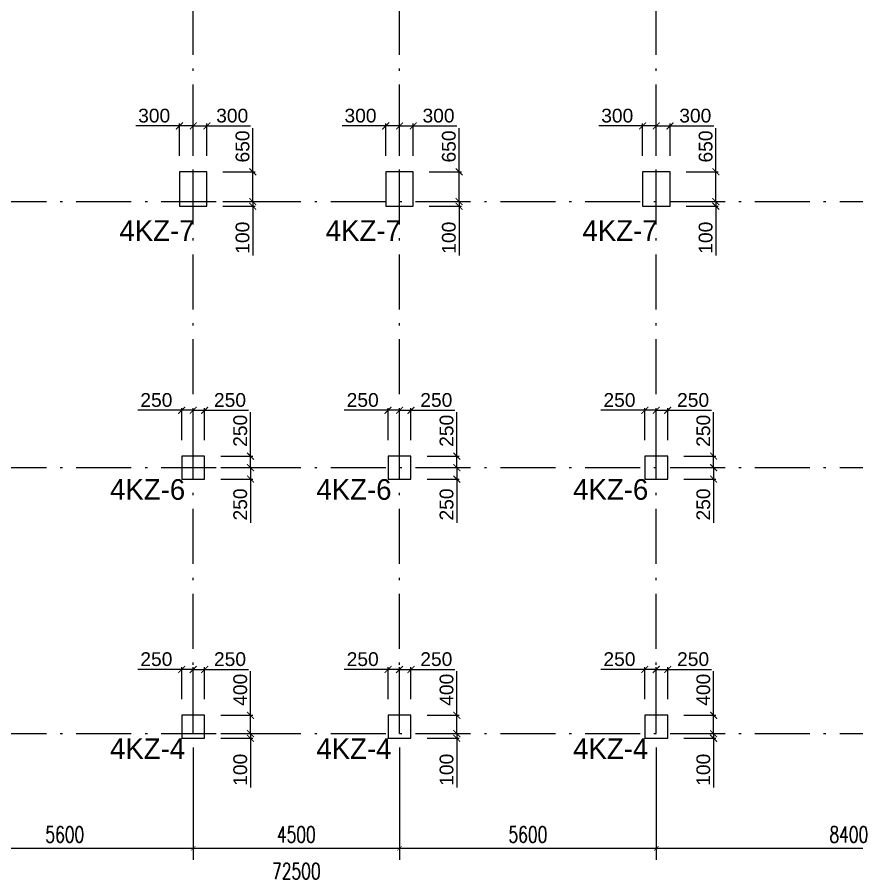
# Model space of a CAD drawing. Header units: millimetres. Extents: x -3831 to 465700, y 39900 to 106100.
# Drawn here: x 230160 to 248475, y 56964 to 75622 of the extents above; entities that cross this region are included whole.
import ezdxf

# ---------------------------------------------------------------- set-up
doc = ezdxf.new("R2010")
doc.units = ezdxf.units.MM
doc.linetypes.add('线型2', pattern=[1850, 1200, -300, 50, -300])
for name, color, linetype in [('AXIS', 3, 'Continuous'), ('column_dim', 90, 'Continuous'), ('DOTE', 10, '线型2')]:
    doc.layers.add(name, color=color, linetype=linetype)
doc.layers.add('S_Cl', color=2, linetype='Continuous', lineweight=25)
doc.layers.add('S_ColumFocus', color=2, linetype='Continuous', lineweight=9)
doc.styles.add('_TCH_DIM_T3', font='SIMPLEX', dxfattribs={"width": 0.705882, "bigfont": 'GBCBIG'})
doc.styles.get("Standard").update_dxf_attribs({"font": 'arial.ttf'})
doc.styles.add('xxxx', font='RIF.ttf')
doc.dimstyles.new('_TCH_ARCH&&100', dxfattribs={"dimtxt": 297.5, "dimasz": 100, "dimexe": 250, "dimexo": 300, "dimgap": 126.25, "dimtad": 1, "dimdec": 0, "dimzin": 0, "dimdsep": 46, "dimtxsty": '_TCH_DIM_T3', "dimblk": 'ARCHTICK', "dimcen": 0.09, "dimclrt": 7, "dimazin": 2, "dimtfac": 1, "dimtdec": 0, "dimtix": 1, "dimtmove": 2, "dimatfit": 3, "dimfxl": 100, "dimtolj": 1, "dimtzin": 0, "dimarcsym": 0})
doc.dimstyles.new('ISO-25', dxfattribs={"dimtxt": 2.5, "dimasz": 2.5, "dimexe": 1.25, "dimexo": 0.625, "dimtad": 1, "dimtxsty": 'Standard', "dimcen": 2.5, "dimadec": 0, "dimazin": 0, "dimtfac": 1, "dimtmove": 0, "dimatfit": 3, "dimfxl": 1, "dimarcsym": 0})

# ---------------------------------------------------------------- blocks, each defined once
blk = doc.blocks.new('_ArchTick')
at = {"color": 0, "linetype": 'ByBlock', "const_width": 0.15}
blk.add_lwpolyline([(-0.5, -0.5), (0.5, 0.5)], dxfattribs=at)
blk = doc.blocks.new('*D1110')
at = {"layer": 'column_dim', "color": 0, "lineweight": -2, "transparency": 16777216}
for p, q in [((245400, 71600), (245400, 71750)), ((244750, 71600), (245450, 71600)), ((244750, 71500), (245450, 71500)), ((245400, 71600), (245400, 71500)), ((245400, 71500), (245400, 70426))]:
    blk.add_line(p, q, dxfattribs=at)
at = {"layer": 'Defpoints', "color": 0, "transparency": 16777216}
for p in [(244400, 71600), (244400, 71500), (245400, 71600)]:
    blk.add_point(p, dxfattribs=at)
at = {"layer": 'column_dim', "color": 0, "lineweight": -2, "transparency": 16777216, "xscale": 150, "yscale": 150, "zscale": 150}
for p, rotation in [((245400, 71600), 270), ((245400, 71500), 90)]:
    blk.add_blockref('_ArchTick', p, dxfattribs=dict(at, rotation=rotation))
at = {"layer": 'column_dim', "color": 7, "transparency": 16777216, "insert": (245177, 70813), "char_height": 300, "attachment_point": 5, "rotation": 90}
blk.add_mtext('100', dxfattribs=at)
blk = doc.blocks.new('*D1111')
at = {"layer": 'column_dim', "color": 0, "lineweight": -2, "transparency": 16777216}
for p, q in [((245400, 72250), (245400, 73203)), ((244750, 72250), (245450, 72250)), ((245400, 71600), (245400, 72250)), ((244750, 71600), (245450, 71600))]:
    blk.add_line(p, q, dxfattribs=at)
at = {"layer": 'Defpoints', "color": 0, "transparency": 16777216}
for p in [(244400, 72250), (244400, 71600), (245400, 71600)]:
    blk.add_point(p, dxfattribs=at)
at = {"layer": 'column_dim', "color": 0, "lineweight": -2, "transparency": 16777216, "xscale": 150, "yscale": 150, "zscale": 150}
for p, rotation in [((245400, 72250), 90), ((245400, 71600), 270)]:
    blk.add_blockref('_ArchTick', p, dxfattribs=dict(at, rotation=rotation))
at = {"layer": 'column_dim', "color": 7, "transparency": 16777216, "insert": (245177, 72802), "char_height": 300, "attachment_point": 5, "rotation": 90}
blk.add_mtext('650', dxfattribs=at)
blk = doc.blocks.new('*D1112')
at = {"layer": 'column_dim', "color": 0, "lineweight": -2, "transparency": 16777216}
for p, q in [((244100, 72600), (244100, 73300)), ((244100, 73250), (244400, 73250)), ((244400, 72600), (244400, 73300)), ((244400, 73250), (245352, 73250))]:
    blk.add_line(p, q, dxfattribs=at)
at = {"layer": 'Defpoints', "color": 0, "transparency": 16777216}
for p in [(244100, 73250), (244100, 72250), (244400, 72250)]:
    blk.add_point(p, dxfattribs=at)
at = {"layer": 'column_dim', "color": 0, "lineweight": -2, "transparency": 16777216, "xscale": 150, "yscale": 150, "zscale": 150, "rotation": 180}
blk.add_blockref('_ArchTick', (244100, 73250), dxfattribs=at)
at = {"layer": 'column_dim', "color": 0, "lineweight": -2, "transparency": 16777216, "xscale": 150, "yscale": 150, "zscale": 150}
blk.add_blockref('_ArchTick', (244400, 73250), dxfattribs=at)
at = {"layer": 'column_dim', "color": 7, "transparency": 16777216, "insert": (244951, 73473), "char_height": 300, "attachment_point": 5}
blk.add_mtext('300', dxfattribs=at)
blk = doc.blocks.new('*D1113')
at = {"layer": 'column_dim', "color": 0, "lineweight": -2, "transparency": 16777216}
for p, q in [((243800, 73250), (242848, 73250)), ((243800, 72600), (243800, 73300)), ((244100, 73250), (243800, 73250)), ((244100, 72600), (244100, 73300))]:
    blk.add_line(p, q, dxfattribs=at)
at = {"layer": 'Defpoints', "color": 0, "transparency": 16777216}
for p in [(244100, 73250), (243800, 72250), (244100, 72250)]:
    blk.add_point(p, dxfattribs=at)
at = {"layer": 'column_dim', "color": 0, "lineweight": -2, "transparency": 16777216, "xscale": 150, "yscale": 150, "zscale": 150, "rotation": 180}
blk.add_blockref('_ArchTick', (243800, 73250), dxfattribs=at)
at = {"layer": 'column_dim', "color": 0, "lineweight": -2, "transparency": 16777216, "xscale": 150, "yscale": 150, "zscale": 150}
blk.add_blockref('_ArchTick', (244100, 73250), dxfattribs=at)
at = {"layer": 'column_dim', "color": 7, "transparency": 16777216, "insert": (243249, 73473), "char_height": 300, "attachment_point": 5}
blk.add_mtext('300', dxfattribs=at)
blk = doc.blocks.new('*D1114')
at = {"layer": 'column_dim', "color": 0, "lineweight": -2, "transparency": 16777216}
for p, q in [((244700, 65800), (245400, 65800)), ((245350, 65800), (245350, 65550)), ((244700, 65550), (245400, 65550)), ((245350, 65550), (245350, 64593))]:
    blk.add_line(p, q, dxfattribs=at)
at = {"layer": 'Defpoints', "color": 0, "transparency": 16777216}
for p in [(244350, 65800), (245350, 65800), (244350, 65550)]:
    blk.add_point(p, dxfattribs=at)
at = {"layer": 'column_dim', "color": 0, "lineweight": -2, "transparency": 16777216, "xscale": 150, "yscale": 150, "zscale": 150}
for p, rotation in [((245350, 65800), 90), ((245350, 65550), 270)]:
    blk.add_blockref('_ArchTick', p, dxfattribs=dict(at, rotation=rotation))
at = {"layer": 'column_dim', "color": 7, "transparency": 16777216, "insert": (245127, 64997), "char_height": 300, "attachment_point": 5, "rotation": 90}
blk.add_mtext('250', dxfattribs=at)
blk = doc.blocks.new('*D1115')
at = {"layer": 'column_dim', "color": 0, "lineweight": -2, "transparency": 16777216}
for p, q in [((245350, 66050), (245350, 67007)), ((244700, 66050), (245400, 66050)), ((245350, 65800), (245350, 66050)), ((244700, 65800), (245400, 65800))]:
    blk.add_line(p, q, dxfattribs=at)
at = {"layer": 'Defpoints', "color": 0, "transparency": 16777216}
for p in [(244350, 66050), (244350, 65800), (245350, 65800)]:
    blk.add_point(p, dxfattribs=at)
at = {"layer": 'column_dim', "color": 0, "lineweight": -2, "transparency": 16777216, "xscale": 150, "yscale": 150, "zscale": 150}
for p, rotation in [((245350, 66050), 90), ((245350, 65800), 270)]:
    blk.add_blockref('_ArchTick', p, dxfattribs=dict(at, rotation=rotation))
at = {"layer": 'column_dim', "color": 7, "transparency": 16777216, "insert": (245127, 66603), "char_height": 300, "attachment_point": 5, "rotation": 90}
blk.add_mtext('250', dxfattribs=at)
blk = doc.blocks.new('*D1116')
at = {"layer": 'column_dim', "color": 0, "lineweight": -2, "transparency": 16777216}
for p, q in [((244100, 66400), (244100, 67100)), ((244100, 67050), (244350, 67050)), ((244350, 66400), (244350, 67100)), ((244350, 67050), (245307, 67050))]:
    blk.add_line(p, q, dxfattribs=at)
at = {"layer": 'Defpoints', "color": 0, "transparency": 16777216}
for p in [(244100, 67050), (244100, 66050), (244350, 66050)]:
    blk.add_point(p, dxfattribs=at)
at = {"layer": 'column_dim', "color": 0, "lineweight": -2, "transparency": 16777216, "xscale": 150, "yscale": 150, "zscale": 150, "rotation": 180}
blk.add_blockref('_ArchTick', (244100, 67050), dxfattribs=at)
at = {"layer": 'column_dim', "color": 0, "lineweight": -2, "transparency": 16777216, "xscale": 150, "yscale": 150, "zscale": 150}
blk.add_blockref('_ArchTick', (244350, 67050), dxfattribs=at)
at = {"layer": 'column_dim', "color": 7, "transparency": 16777216, "insert": (244903, 67273), "char_height": 300, "attachment_point": 5}
blk.add_mtext('250', dxfattribs=at)
blk = doc.blocks.new('*D1117')
at = {"layer": 'column_dim', "color": 0, "lineweight": -2, "transparency": 16777216}
for p, q in [((243850, 67050), (242893, 67050)), ((243850, 66400), (243850, 67100)), ((244100, 67050), (243850, 67050)), ((244100, 66400), (244100, 67100))]:
    blk.add_line(p, q, dxfattribs=at)
at = {"layer": 'Defpoints', "color": 0, "transparency": 16777216}
for p in [(244100, 67050), (243850, 66050), (244100, 66050)]:
    blk.add_point(p, dxfattribs=at)
at = {"layer": 'column_dim', "color": 0, "lineweight": -2, "transparency": 16777216, "xscale": 150, "yscale": 150, "zscale": 150, "rotation": 180}
blk.add_blockref('_ArchTick', (243850, 67050), dxfattribs=at)
at = {"layer": 'column_dim', "color": 0, "lineweight": -2, "transparency": 16777216, "xscale": 150, "yscale": 150, "zscale": 150}
blk.add_blockref('_ArchTick', (244100, 67050), dxfattribs=at)
at = {"layer": 'column_dim', "color": 7, "transparency": 16777216, "insert": (243297, 67273), "char_height": 300, "attachment_point": 5}
blk.add_mtext('250', dxfattribs=at)
blk = doc.blocks.new('*D1118')
at = {"layer": 'column_dim', "color": 0, "lineweight": -2, "transparency": 16777216}
for p, q in [((245350, 60000), (245350, 60150)), ((244700, 60000), (245400, 60000)), ((244700, 59900), (245400, 59900)), ((245350, 60000), (245350, 59900)), ((245350, 59900), (245350, 58826))]:
    blk.add_line(p, q, dxfattribs=at)
at = {"layer": 'Defpoints', "color": 0, "transparency": 16777216}
for p in [(244350, 60000), (244350, 59900), (245350, 60000)]:
    blk.add_point(p, dxfattribs=at)
at = {"layer": 'column_dim', "color": 0, "lineweight": -2, "transparency": 16777216, "xscale": 150, "yscale": 150, "zscale": 150}
for p, rotation in [((245350, 60000), 270), ((245350, 59900), 90)]:
    blk.add_blockref('_ArchTick', p, dxfattribs=dict(at, rotation=rotation))
at = {"layer": 'column_dim', "color": 7, "transparency": 16777216, "insert": (245127, 59213), "char_height": 300, "attachment_point": 5, "rotation": 90}
blk.add_mtext('100', dxfattribs=at)
blk = doc.blocks.new('*D1119')
at = {"layer": 'column_dim', "color": 0, "lineweight": -2, "transparency": 16777216}
for p, q in [((245350, 60400), (245350, 61364)), ((244700, 60400), (245400, 60400)), ((245350, 60000), (245350, 60400)), ((244700, 60000), (245400, 60000))]:
    blk.add_line(p, q, dxfattribs=at)
at = {"layer": 'Defpoints', "color": 0, "transparency": 16777216}
for p in [(244350, 60400), (244350, 60000), (245350, 60000)]:
    blk.add_point(p, dxfattribs=at)
at = {"layer": 'column_dim', "color": 0, "lineweight": -2, "transparency": 16777216, "xscale": 150, "yscale": 150, "zscale": 150}
for p, rotation in [((245350, 60400), 90), ((245350, 60000), 270)]:
    blk.add_blockref('_ArchTick', p, dxfattribs=dict(at, rotation=rotation))
at = {"layer": 'column_dim', "color": 7, "transparency": 16777216, "insert": (245127, 60957), "char_height": 300, "attachment_point": 5, "rotation": 90}
blk.add_mtext('400', dxfattribs=at)
blk = doc.blocks.new('*D1120')
at = {"layer": 'column_dim', "color": 0, "lineweight": -2, "transparency": 16777216}
for p, q in [((244100, 60750), (244100, 61450)), ((244100, 61400), (244350, 61400)), ((244350, 60750), (244350, 61450)), ((244350, 61400), (245307, 61400))]:
    blk.add_line(p, q, dxfattribs=at)
at = {"layer": 'Defpoints', "color": 0, "transparency": 16777216}
for p in [(244100, 61400), (244100, 60400), (244350, 60400)]:
    blk.add_point(p, dxfattribs=at)
at = {"layer": 'column_dim', "color": 0, "lineweight": -2, "transparency": 16777216, "xscale": 150, "yscale": 150, "zscale": 150, "rotation": 180}
blk.add_blockref('_ArchTick', (244100, 61400), dxfattribs=at)
at = {"layer": 'column_dim', "color": 0, "lineweight": -2, "transparency": 16777216, "xscale": 150, "yscale": 150, "zscale": 150}
blk.add_blockref('_ArchTick', (244350, 61400), dxfattribs=at)
at = {"layer": 'column_dim', "color": 7, "transparency": 16777216, "insert": (244903, 61623), "char_height": 300, "attachment_point": 5}
blk.add_mtext('250', dxfattribs=at)
blk = doc.blocks.new('*D1121')
at = {"layer": 'column_dim', "color": 0, "lineweight": -2, "transparency": 16777216}
for p, q in [((243850, 61400), (242893, 61400)), ((243850, 60750), (243850, 61450)), ((244100, 61400), (243850, 61400)), ((244100, 60750), (244100, 61450))]:
    blk.add_line(p, q, dxfattribs=at)
at = {"layer": 'Defpoints', "color": 0, "transparency": 16777216}
for p in [(244100, 61400), (243850, 60400), (244100, 60400)]:
    blk.add_point(p, dxfattribs=at)
at = {"layer": 'column_dim', "color": 0, "lineweight": -2, "transparency": 16777216, "xscale": 150, "yscale": 150, "zscale": 150, "rotation": 180}
blk.add_blockref('_ArchTick', (243850, 61400), dxfattribs=at)
at = {"layer": 'column_dim', "color": 0, "lineweight": -2, "transparency": 16777216, "xscale": 150, "yscale": 150, "zscale": 150}
blk.add_blockref('_ArchTick', (244100, 61400), dxfattribs=at)
at = {"layer": 'column_dim', "color": 7, "transparency": 16777216, "insert": (243297, 61623), "char_height": 300, "attachment_point": 5}
blk.add_mtext('250', dxfattribs=at)
blk = doc.blocks.new('*D1134')
at = {"layer": 'column_dim', "color": 0, "lineweight": -2, "transparency": 16777216}
for p, q in [((239800, 71600), (239800, 71750)), ((239150, 71600), (239850, 71600)), ((239150, 71500), (239850, 71500)), ((239800, 71600), (239800, 71500)), ((239800, 71500), (239800, 70426))]:
    blk.add_line(p, q, dxfattribs=at)
at = {"layer": 'Defpoints', "color": 0, "transparency": 16777216}
for p in [(238800, 71600), (238800, 71500), (239800, 71600)]:
    blk.add_point(p, dxfattribs=at)
at = {"layer": 'column_dim', "color": 0, "lineweight": -2, "transparency": 16777216, "xscale": 150, "yscale": 150, "zscale": 150}
for p, rotation in [((239800, 71600), 270), ((239800, 71500), 90)]:
    blk.add_blockref('_ArchTick', p, dxfattribs=dict(at, rotation=rotation))
at = {"layer": 'column_dim', "color": 7, "transparency": 16777216, "insert": (239577, 70813), "char_height": 300, "attachment_point": 5, "rotation": 90}
blk.add_mtext('100', dxfattribs=at)
blk = doc.blocks.new('*D1135')
at = {"layer": 'column_dim', "color": 0, "lineweight": -2, "transparency": 16777216}
for p, q in [((239800, 72250), (239800, 73203)), ((239150, 72250), (239850, 72250)), ((239800, 71600), (239800, 72250)), ((239150, 71600), (239850, 71600))]:
    blk.add_line(p, q, dxfattribs=at)
at = {"layer": 'Defpoints', "color": 0, "transparency": 16777216}
for p in [(238800, 72250), (238800, 71600), (239800, 71600)]:
    blk.add_point(p, dxfattribs=at)
at = {"layer": 'column_dim', "color": 0, "lineweight": -2, "transparency": 16777216, "xscale": 150, "yscale": 150, "zscale": 150}
for p, rotation in [((239800, 72250), 90), ((239800, 71600), 270)]:
    blk.add_blockref('_ArchTick', p, dxfattribs=dict(at, rotation=rotation))
at = {"layer": 'column_dim', "color": 7, "transparency": 16777216, "insert": (239577, 72802), "char_height": 300, "attachment_point": 5, "rotation": 90}
blk.add_mtext('650', dxfattribs=at)
blk = doc.blocks.new('*D1136')
at = {"layer": 'column_dim', "color": 0, "lineweight": -2, "transparency": 16777216}
for p, q in [((238500, 72600), (238500, 73300)), ((238500, 73250), (238800, 73250)), ((238800, 72600), (238800, 73300)), ((238800, 73250), (239752, 73250))]:
    blk.add_line(p, q, dxfattribs=at)
at = {"layer": 'Defpoints', "color": 0, "transparency": 16777216}
for p in [(238500, 73250), (238500, 72250), (238800, 72250)]:
    blk.add_point(p, dxfattribs=at)
at = {"layer": 'column_dim', "color": 0, "lineweight": -2, "transparency": 16777216, "xscale": 150, "yscale": 150, "zscale": 150, "rotation": 180}
blk.add_blockref('_ArchTick', (238500, 73250), dxfattribs=at)
at = {"layer": 'column_dim', "color": 0, "lineweight": -2, "transparency": 16777216, "xscale": 150, "yscale": 150, "zscale": 150}
blk.add_blockref('_ArchTick', (238800, 73250), dxfattribs=at)
at = {"layer": 'column_dim', "color": 7, "transparency": 16777216, "insert": (239351, 73473), "char_height": 300, "attachment_point": 5}
blk.add_mtext('300', dxfattribs=at)
blk = doc.blocks.new('*D1137')
at = {"layer": 'column_dim', "color": 0, "lineweight": -2, "transparency": 16777216}
for p, q in [((238200, 73250), (237248, 73250)), ((238200, 72600), (238200, 73300)), ((238500, 73250), (238200, 73250)), ((238500, 72600), (238500, 73300))]:
    blk.add_line(p, q, dxfattribs=at)
at = {"layer": 'Defpoints', "color": 0, "transparency": 16777216}
for p in [(238500, 73250), (238200, 72250), (238500, 72250)]:
    blk.add_point(p, dxfattribs=at)
at = {"layer": 'column_dim', "color": 0, "lineweight": -2, "transparency": 16777216, "xscale": 150, "yscale": 150, "zscale": 150, "rotation": 180}
blk.add_blockref('_ArchTick', (238200, 73250), dxfattribs=at)
at = {"layer": 'column_dim', "color": 0, "lineweight": -2, "transparency": 16777216, "xscale": 150, "yscale": 150, "zscale": 150}
blk.add_blockref('_ArchTick', (238500, 73250), dxfattribs=at)
at = {"layer": 'column_dim', "color": 7, "transparency": 16777216, "insert": (237649, 73473), "char_height": 300, "attachment_point": 5}
blk.add_mtext('300', dxfattribs=at)
blk = doc.blocks.new('*D1138')
at = {"layer": 'column_dim', "color": 0, "lineweight": -2, "transparency": 16777216}
for p, q in [((239100, 65800), (239800, 65800)), ((239750, 65800), (239750, 65550)), ((239100, 65550), (239800, 65550)), ((239750, 65550), (239750, 64593))]:
    blk.add_line(p, q, dxfattribs=at)
at = {"layer": 'Defpoints', "color": 0, "transparency": 16777216}
for p in [(238750, 65800), (239750, 65800), (238750, 65550)]:
    blk.add_point(p, dxfattribs=at)
at = {"layer": 'column_dim', "color": 0, "lineweight": -2, "transparency": 16777216, "xscale": 150, "yscale": 150, "zscale": 150}
for p, rotation in [((239750, 65800), 90), ((239750, 65550), 270)]:
    blk.add_blockref('_ArchTick', p, dxfattribs=dict(at, rotation=rotation))
at = {"layer": 'column_dim', "color": 7, "transparency": 16777216, "insert": (239527, 64997), "char_height": 300, "attachment_point": 5, "rotation": 90}
blk.add_mtext('250', dxfattribs=at)
blk = doc.blocks.new('*D1139')
at = {"layer": 'column_dim', "color": 0, "lineweight": -2, "transparency": 16777216}
for p, q in [((239750, 66050), (239750, 67007)), ((239100, 66050), (239800, 66050)), ((239750, 65800), (239750, 66050)), ((239100, 65800), (239800, 65800))]:
    blk.add_line(p, q, dxfattribs=at)
at = {"layer": 'Defpoints', "color": 0, "transparency": 16777216}
for p in [(238750, 66050), (238750, 65800), (239750, 65800)]:
    blk.add_point(p, dxfattribs=at)
at = {"layer": 'column_dim', "color": 0, "lineweight": -2, "transparency": 16777216, "xscale": 150, "yscale": 150, "zscale": 150}
for p, rotation in [((239750, 66050), 90), ((239750, 65800), 270)]:
    blk.add_blockref('_ArchTick', p, dxfattribs=dict(at, rotation=rotation))
at = {"layer": 'column_dim', "color": 7, "transparency": 16777216, "insert": (239527, 66603), "char_height": 300, "attachment_point": 5, "rotation": 90}
blk.add_mtext('250', dxfattribs=at)
blk = doc.blocks.new('*D1140')
at = {"layer": 'column_dim', "color": 0, "lineweight": -2, "transparency": 16777216}
for p, q in [((238500, 66400), (238500, 67100)), ((238500, 67050), (238750, 67050)), ((238750, 66400), (238750, 67100)), ((238750, 67050), (239707, 67050))]:
    blk.add_line(p, q, dxfattribs=at)
at = {"layer": 'Defpoints', "color": 0, "transparency": 16777216}
for p in [(238500, 67050), (238500, 66050), (238750, 66050)]:
    blk.add_point(p, dxfattribs=at)
at = {"layer": 'column_dim', "color": 0, "lineweight": -2, "transparency": 16777216, "xscale": 150, "yscale": 150, "zscale": 150, "rotation": 180}
blk.add_blockref('_ArchTick', (238500, 67050), dxfattribs=at)
at = {"layer": 'column_dim', "color": 0, "lineweight": -2, "transparency": 16777216, "xscale": 150, "yscale": 150, "zscale": 150}
blk.add_blockref('_ArchTick', (238750, 67050), dxfattribs=at)
at = {"layer": 'column_dim', "color": 7, "transparency": 16777216, "insert": (239303, 67273), "char_height": 300, "attachment_point": 5}
blk.add_mtext('250', dxfattribs=at)
blk = doc.blocks.new('*D1141')
at = {"layer": 'column_dim', "color": 0, "lineweight": -2, "transparency": 16777216}
for p, q in [((238250, 67050), (237293, 67050)), ((238250, 66400), (238250, 67100)), ((238500, 67050), (238250, 67050)), ((238500, 66400), (238500, 67100))]:
    blk.add_line(p, q, dxfattribs=at)
at = {"layer": 'Defpoints', "color": 0, "transparency": 16777216}
for p in [(238500, 67050), (238250, 66050), (238500, 66050)]:
    blk.add_point(p, dxfattribs=at)
at = {"layer": 'column_dim', "color": 0, "lineweight": -2, "transparency": 16777216, "xscale": 150, "yscale": 150, "zscale": 150, "rotation": 180}
blk.add_blockref('_ArchTick', (238250, 67050), dxfattribs=at)
at = {"layer": 'column_dim', "color": 0, "lineweight": -2, "transparency": 16777216, "xscale": 150, "yscale": 150, "zscale": 150}
blk.add_blockref('_ArchTick', (238500, 67050), dxfattribs=at)
at = {"layer": 'column_dim', "color": 7, "transparency": 16777216, "insert": (237697, 67273), "char_height": 300, "attachment_point": 5}
blk.add_mtext('250', dxfattribs=at)
blk = doc.blocks.new('*D1142')
at = {"layer": 'column_dim', "color": 0, "lineweight": -2, "transparency": 16777216}
for p, q in [((239750, 60000), (239750, 60150)), ((239100, 60000), (239800, 60000)), ((239100, 59900), (239800, 59900)), ((239750, 60000), (239750, 59900)), ((239750, 59900), (239750, 58826))]:
    blk.add_line(p, q, dxfattribs=at)
at = {"layer": 'Defpoints', "color": 0, "transparency": 16777216}
for p in [(238750, 60000), (238750, 59900), (239750, 60000)]:
    blk.add_point(p, dxfattribs=at)
at = {"layer": 'column_dim', "color": 0, "lineweight": -2, "transparency": 16777216, "xscale": 150, "yscale": 150, "zscale": 150}
for p, rotation in [((239750, 60000), 270), ((239750, 59900), 90)]:
    blk.add_blockref('_ArchTick', p, dxfattribs=dict(at, rotation=rotation))
at = {"layer": 'column_dim', "color": 7, "transparency": 16777216, "insert": (239527, 59213), "char_height": 300, "attachment_point": 5, "rotation": 90}
blk.add_mtext('100', dxfattribs=at)
blk = doc.blocks.new('*D1143')
at = {"layer": 'column_dim', "color": 0, "lineweight": -2, "transparency": 16777216}
for p, q in [((239750, 60400), (239750, 61364)), ((239100, 60400), (239800, 60400)), ((239750, 60000), (239750, 60400)), ((239100, 60000), (239800, 60000))]:
    blk.add_line(p, q, dxfattribs=at)
at = {"layer": 'Defpoints', "color": 0, "transparency": 16777216}
for p in [(238750, 60400), (238750, 60000), (239750, 60000)]:
    blk.add_point(p, dxfattribs=at)
at = {"layer": 'column_dim', "color": 0, "lineweight": -2, "transparency": 16777216, "xscale": 150, "yscale": 150, "zscale": 150}
for p, rotation in [((239750, 60400), 90), ((239750, 60000), 270)]:
    blk.add_blockref('_ArchTick', p, dxfattribs=dict(at, rotation=rotation))
at = {"layer": 'column_dim', "color": 7, "transparency": 16777216, "insert": (239527, 60957), "char_height": 300, "attachment_point": 5, "rotation": 90}
blk.add_mtext('400', dxfattribs=at)
blk = doc.blocks.new('*D1144')
at = {"layer": 'column_dim', "color": 0, "lineweight": -2, "transparency": 16777216}
for p, q in [((238500, 60750), (238500, 61450)), ((238500, 61400), (238750, 61400)), ((238750, 60750), (238750, 61450)), ((238750, 61400), (239707, 61400))]:
    blk.add_line(p, q, dxfattribs=at)
at = {"layer": 'Defpoints', "color": 0, "transparency": 16777216}
for p in [(238500, 61400), (238500, 60400), (238750, 60400)]:
    blk.add_point(p, dxfattribs=at)
at = {"layer": 'column_dim', "color": 0, "lineweight": -2, "transparency": 16777216, "xscale": 150, "yscale": 150, "zscale": 150, "rotation": 180}
blk.add_blockref('_ArchTick', (238500, 61400), dxfattribs=at)
at = {"layer": 'column_dim', "color": 0, "lineweight": -2, "transparency": 16777216, "xscale": 150, "yscale": 150, "zscale": 150}
blk.add_blockref('_ArchTick', (238750, 61400), dxfattribs=at)
at = {"layer": 'column_dim', "color": 7, "transparency": 16777216, "insert": (239303, 61623), "char_height": 300, "attachment_point": 5}
blk.add_mtext('250', dxfattribs=at)
blk = doc.blocks.new('*D1145')
at = {"layer": 'column_dim', "color": 0, "lineweight": -2, "transparency": 16777216}
for p, q in [((238250, 61400), (237293, 61400)), ((238250, 60750), (238250, 61450)), ((238500, 61400), (238250, 61400)), ((238500, 60750), (238500, 61450))]:
    blk.add_line(p, q, dxfattribs=at)
at = {"layer": 'Defpoints', "color": 0, "transparency": 16777216}
for p in [(238500, 61400), (238250, 60400), (238500, 60400)]:
    blk.add_point(p, dxfattribs=at)
at = {"layer": 'column_dim', "color": 0, "lineweight": -2, "transparency": 16777216, "xscale": 150, "yscale": 150, "zscale": 150, "rotation": 180}
blk.add_blockref('_ArchTick', (238250, 61400), dxfattribs=at)
at = {"layer": 'column_dim', "color": 0, "lineweight": -2, "transparency": 16777216, "xscale": 150, "yscale": 150, "zscale": 150}
blk.add_blockref('_ArchTick', (238500, 61400), dxfattribs=at)
at = {"layer": 'column_dim', "color": 7, "transparency": 16777216, "insert": (237697, 61623), "char_height": 300, "attachment_point": 5}
blk.add_mtext('250', dxfattribs=at)
blk = doc.blocks.new('*D1158')
at = {"layer": 'column_dim', "color": 0, "lineweight": -2, "transparency": 16777216}
for p, q in [((235300, 71600), (235300, 71750)), ((234650, 71600), (235350, 71600)), ((234650, 71500), (235350, 71500)), ((235300, 71600), (235300, 71500)), ((235300, 71500), (235300, 70426))]:
    blk.add_line(p, q, dxfattribs=at)
at = {"layer": 'Defpoints', "color": 0, "transparency": 16777216}
for p in [(234300, 71600), (234300, 71500), (235300, 71600)]:
    blk.add_point(p, dxfattribs=at)
at = {"layer": 'column_dim', "color": 0, "lineweight": -2, "transparency": 16777216, "xscale": 150, "yscale": 150, "zscale": 150}
for p, rotation in [((235300, 71600), 270), ((235300, 71500), 90)]:
    blk.add_blockref('_ArchTick', p, dxfattribs=dict(at, rotation=rotation))
at = {"layer": 'column_dim', "color": 7, "transparency": 16777216, "insert": (235077, 70813), "char_height": 300, "attachment_point": 5, "rotation": 90}
blk.add_mtext('100', dxfattribs=at)
blk = doc.blocks.new('*D1159')
at = {"layer": 'column_dim', "color": 0, "lineweight": -2, "transparency": 16777216}
for p, q in [((235300, 72250), (235300, 73203)), ((234650, 72250), (235350, 72250)), ((235300, 71600), (235300, 72250)), ((234650, 71600), (235350, 71600))]:
    blk.add_line(p, q, dxfattribs=at)
at = {"layer": 'Defpoints', "color": 0, "transparency": 16777216}
for p in [(234300, 72250), (234300, 71600), (235300, 71600)]:
    blk.add_point(p, dxfattribs=at)
at = {"layer": 'column_dim', "color": 0, "lineweight": -2, "transparency": 16777216, "xscale": 150, "yscale": 150, "zscale": 150}
for p, rotation in [((235300, 72250), 90), ((235300, 71600), 270)]:
    blk.add_blockref('_ArchTick', p, dxfattribs=dict(at, rotation=rotation))
at = {"layer": 'column_dim', "color": 7, "transparency": 16777216, "insert": (235077, 72802), "char_height": 300, "attachment_point": 5, "rotation": 90}
blk.add_mtext('650', dxfattribs=at)
blk = doc.blocks.new('*D1160')
at = {"layer": 'column_dim', "color": 0, "lineweight": -2, "transparency": 16777216}
for p, q in [((234000, 72600), (234000, 73300)), ((234000, 73250), (234300, 73250)), ((234300, 72600), (234300, 73300)), ((234300, 73250), (235252, 73250))]:
    blk.add_line(p, q, dxfattribs=at)
at = {"layer": 'Defpoints', "color": 0, "transparency": 16777216}
for p in [(234000, 73250), (234000, 72250), (234300, 72250)]:
    blk.add_point(p, dxfattribs=at)
at = {"layer": 'column_dim', "color": 0, "lineweight": -2, "transparency": 16777216, "xscale": 150, "yscale": 150, "zscale": 150, "rotation": 180}
blk.add_blockref('_ArchTick', (234000, 73250), dxfattribs=at)
at = {"layer": 'column_dim', "color": 0, "lineweight": -2, "transparency": 16777216, "xscale": 150, "yscale": 150, "zscale": 150}
blk.add_blockref('_ArchTick', (234300, 73250), dxfattribs=at)
at = {"layer": 'column_dim', "color": 7, "transparency": 16777216, "insert": (234851, 73473), "char_height": 300, "attachment_point": 5}
blk.add_mtext('300', dxfattribs=at)
blk = doc.blocks.new('*D1161')
at = {"layer": 'column_dim', "color": 0, "lineweight": -2, "transparency": 16777216}
for p, q in [((233700, 73250), (232748, 73250)), ((233700, 72600), (233700, 73300)), ((234000, 73250), (233700, 73250)), ((234000, 72600), (234000, 73300))]:
    blk.add_line(p, q, dxfattribs=at)
at = {"layer": 'Defpoints', "color": 0, "transparency": 16777216}
for p in [(234000, 73250), (233700, 72250), (234000, 72250)]:
    blk.add_point(p, dxfattribs=at)
at = {"layer": 'column_dim', "color": 0, "lineweight": -2, "transparency": 16777216, "xscale": 150, "yscale": 150, "zscale": 150, "rotation": 180}
blk.add_blockref('_ArchTick', (233700, 73250), dxfattribs=at)
at = {"layer": 'column_dim', "color": 0, "lineweight": -2, "transparency": 16777216, "xscale": 150, "yscale": 150, "zscale": 150}
blk.add_blockref('_ArchTick', (234000, 73250), dxfattribs=at)
at = {"layer": 'column_dim', "color": 7, "transparency": 16777216, "insert": (233149, 73473), "char_height": 300, "attachment_point": 5}
blk.add_mtext('300', dxfattribs=at)
blk = doc.blocks.new('*D1162')
at = {"layer": 'column_dim', "color": 0, "lineweight": -2, "transparency": 16777216}
for p, q in [((234600, 65800), (235300, 65800)), ((235250, 65800), (235250, 65550)), ((234600, 65550), (235300, 65550)), ((235250, 65550), (235250, 64593))]:
    blk.add_line(p, q, dxfattribs=at)
at = {"layer": 'Defpoints', "color": 0, "transparency": 16777216}
for p in [(234250, 65800), (235250, 65800), (234250, 65550)]:
    blk.add_point(p, dxfattribs=at)
at = {"layer": 'column_dim', "color": 0, "lineweight": -2, "transparency": 16777216, "xscale": 150, "yscale": 150, "zscale": 150}
for p, rotation in [((235250, 65800), 90), ((235250, 65550), 270)]:
    blk.add_blockref('_ArchTick', p, dxfattribs=dict(at, rotation=rotation))
at = {"layer": 'column_dim', "color": 7, "transparency": 16777216, "insert": (235027, 64997), "char_height": 300, "attachment_point": 5, "rotation": 90}
blk.add_mtext('250', dxfattribs=at)
blk = doc.blocks.new('*D1163')
at = {"layer": 'column_dim', "color": 0, "lineweight": -2, "transparency": 16777216}
for p, q in [((235250, 66050), (235250, 67007)), ((234600, 66050), (235300, 66050)), ((235250, 65800), (235250, 66050)), ((234600, 65800), (235300, 65800))]:
    blk.add_line(p, q, dxfattribs=at)
at = {"layer": 'Defpoints', "color": 0, "transparency": 16777216}
for p in [(234250, 66050), (234250, 65800), (235250, 65800)]:
    blk.add_point(p, dxfattribs=at)
at = {"layer": 'column_dim', "color": 0, "lineweight": -2, "transparency": 16777216, "xscale": 150, "yscale": 150, "zscale": 150}
for p, rotation in [((235250, 66050), 90), ((235250, 65800), 270)]:
    blk.add_blockref('_ArchTick', p, dxfattribs=dict(at, rotation=rotation))
at = {"layer": 'column_dim', "color": 7, "transparency": 16777216, "insert": (235027, 66603), "char_height": 300, "attachment_point": 5, "rotation": 90}
blk.add_mtext('250', dxfattribs=at)
blk = doc.blocks.new('*D1164')
at = {"layer": 'column_dim', "color": 0, "lineweight": -2, "transparency": 16777216}
for p, q in [((234000, 66400), (234000, 67100)), ((234000, 67050), (234250, 67050)), ((234250, 66400), (234250, 67100)), ((234250, 67050), (235207, 67050))]:
    blk.add_line(p, q, dxfattribs=at)
at = {"layer": 'Defpoints', "color": 0, "transparency": 16777216}
for p in [(234000, 67050), (234000, 66050), (234250, 66050)]:
    blk.add_point(p, dxfattribs=at)
at = {"layer": 'column_dim', "color": 0, "lineweight": -2, "transparency": 16777216, "xscale": 150, "yscale": 150, "zscale": 150, "rotation": 180}
blk.add_blockref('_ArchTick', (234000, 67050), dxfattribs=at)
at = {"layer": 'column_dim', "color": 0, "lineweight": -2, "transparency": 16777216, "xscale": 150, "yscale": 150, "zscale": 150}
blk.add_blockref('_ArchTick', (234250, 67050), dxfattribs=at)
at = {"layer": 'column_dim', "color": 7, "transparency": 16777216, "insert": (234803, 67273), "char_height": 300, "attachment_point": 5}
blk.add_mtext('250', dxfattribs=at)
blk = doc.blocks.new('*D1165')
at = {"layer": 'column_dim', "color": 0, "lineweight": -2, "transparency": 16777216}
for p, q in [((233750, 67050), (232793, 67050)), ((233750, 66400), (233750, 67100)), ((234000, 67050), (233750, 67050)), ((234000, 66400), (234000, 67100))]:
    blk.add_line(p, q, dxfattribs=at)
at = {"layer": 'Defpoints', "color": 0, "transparency": 16777216}
for p in [(234000, 67050), (233750, 66050), (234000, 66050)]:
    blk.add_point(p, dxfattribs=at)
at = {"layer": 'column_dim', "color": 0, "lineweight": -2, "transparency": 16777216, "xscale": 150, "yscale": 150, "zscale": 150, "rotation": 180}
blk.add_blockref('_ArchTick', (233750, 67050), dxfattribs=at)
at = {"layer": 'column_dim', "color": 0, "lineweight": -2, "transparency": 16777216, "xscale": 150, "yscale": 150, "zscale": 150}
blk.add_blockref('_ArchTick', (234000, 67050), dxfattribs=at)
at = {"layer": 'column_dim', "color": 7, "transparency": 16777216, "insert": (233197, 67273), "char_height": 300, "attachment_point": 5}
blk.add_mtext('250', dxfattribs=at)
blk = doc.blocks.new('*D1166')
at = {"layer": 'column_dim', "color": 0, "lineweight": -2, "transparency": 16777216}
for p, q in [((235250, 60000), (235250, 60150)), ((234600, 60000), (235300, 60000)), ((234600, 59900), (235300, 59900)), ((235250, 60000), (235250, 59900)), ((235250, 59900), (235250, 58826))]:
    blk.add_line(p, q, dxfattribs=at)
at = {"layer": 'Defpoints', "color": 0, "transparency": 16777216}
for p in [(234250, 60000), (234250, 59900), (235250, 60000)]:
    blk.add_point(p, dxfattribs=at)
at = {"layer": 'column_dim', "color": 0, "lineweight": -2, "transparency": 16777216, "xscale": 150, "yscale": 150, "zscale": 150}
for p, rotation in [((235250, 60000), 270), ((235250, 59900), 90)]:
    blk.add_blockref('_ArchTick', p, dxfattribs=dict(at, rotation=rotation))
at = {"layer": 'column_dim', "color": 7, "transparency": 16777216, "insert": (235027, 59213), "char_height": 300, "attachment_point": 5, "rotation": 90}
blk.add_mtext('100', dxfattribs=at)
blk = doc.blocks.new('*D1167')
at = {"layer": 'column_dim', "color": 0, "lineweight": -2, "transparency": 16777216}
for p, q in [((235250, 60400), (235250, 61364)), ((234600, 60400), (235300, 60400)), ((235250, 60000), (235250, 60400)), ((234600, 60000), (235300, 60000))]:
    blk.add_line(p, q, dxfattribs=at)
at = {"layer": 'Defpoints', "color": 0, "transparency": 16777216}
for p in [(234250, 60400), (234250, 60000), (235250, 60000)]:
    blk.add_point(p, dxfattribs=at)
at = {"layer": 'column_dim', "color": 0, "lineweight": -2, "transparency": 16777216, "xscale": 150, "yscale": 150, "zscale": 150}
for p, rotation in [((235250, 60400), 90), ((235250, 60000), 270)]:
    blk.add_blockref('_ArchTick', p, dxfattribs=dict(at, rotation=rotation))
at = {"layer": 'column_dim', "color": 7, "transparency": 16777216, "insert": (235027, 60957), "char_height": 300, "attachment_point": 5, "rotation": 90}
blk.add_mtext('400', dxfattribs=at)
blk = doc.blocks.new('*D1168')
at = {"layer": 'column_dim', "color": 0, "lineweight": -2, "transparency": 16777216}
for p, q in [((234000, 60750), (234000, 61450)), ((234000, 61400), (234250, 61400)), ((234250, 60750), (234250, 61450)), ((234250, 61400), (235207, 61400))]:
    blk.add_line(p, q, dxfattribs=at)
at = {"layer": 'Defpoints', "color": 0, "transparency": 16777216}
for p in [(234000, 61400), (234000, 60400), (234250, 60400)]:
    blk.add_point(p, dxfattribs=at)
at = {"layer": 'column_dim', "color": 0, "lineweight": -2, "transparency": 16777216, "xscale": 150, "yscale": 150, "zscale": 150, "rotation": 180}
blk.add_blockref('_ArchTick', (234000, 61400), dxfattribs=at)
at = {"layer": 'column_dim', "color": 0, "lineweight": -2, "transparency": 16777216, "xscale": 150, "yscale": 150, "zscale": 150}
blk.add_blockref('_ArchTick', (234250, 61400), dxfattribs=at)
at = {"layer": 'column_dim', "color": 7, "transparency": 16777216, "insert": (234803, 61623), "char_height": 300, "attachment_point": 5}
blk.add_mtext('250', dxfattribs=at)
blk = doc.blocks.new('*D1169')
at = {"layer": 'column_dim', "color": 0, "lineweight": -2, "transparency": 16777216}
for p, q in [((233750, 61400), (232793, 61400)), ((233750, 60750), (233750, 61450)), ((234000, 61400), (233750, 61400)), ((234000, 60750), (234000, 61450))]:
    blk.add_line(p, q, dxfattribs=at)
at = {"layer": 'Defpoints', "color": 0, "transparency": 16777216}
for p in [(234000, 61400), (233750, 60400), (234000, 60400)]:
    blk.add_point(p, dxfattribs=at)
at = {"layer": 'column_dim', "color": 0, "lineweight": -2, "transparency": 16777216, "xscale": 150, "yscale": 150, "zscale": 150, "rotation": 180}
blk.add_blockref('_ArchTick', (233750, 61400), dxfattribs=at)
at = {"layer": 'column_dim', "color": 0, "lineweight": -2, "transparency": 16777216, "xscale": 150, "yscale": 150, "zscale": 150}
blk.add_blockref('_ArchTick', (234000, 61400), dxfattribs=at)
at = {"layer": 'column_dim', "color": 7, "transparency": 16777216, "insert": (233197, 61623), "char_height": 300, "attachment_point": 5}
blk.add_mtext('250', dxfattribs=at)
blk = doc.blocks.new('*D2383')
at = {"layer": 'AXIS', "color": 0, "lineweight": -2, "transparency": 16777216}
for p, q in [((200000, 59700), (200000, 56450)), ((272500, 59700), (272500, 56450)), ((200000, 56700), (272500, 56700))]:
    blk.add_line(p, q, dxfattribs=at)
at = {"layer": 'Defpoints', "color": 0, "transparency": 16777216}
for p in [(200000, 60000), (272500, 60000), (272500, 56700)]:
    blk.add_point(p, dxfattribs=at)
at = {"layer": 'AXIS', "color": 0, "lineweight": -2, "transparency": 16777216, "xscale": 100, "yscale": 100, "zscale": 100, "rotation": 180}
blk.add_blockref('_ArchTick', (200000, 56700), dxfattribs=at)
at = {"layer": 'AXIS', "color": 0, "lineweight": -2, "transparency": 16777216, "xscale": 100, "yscale": 100, "zscale": 100}
blk.add_blockref('_ArchTick', (272500, 56700), dxfattribs=at)
at = {"layer": 'AXIS', "color": 7, "transparency": 16777216, "insert": (236250, 57001.25), "char_height": 350, "attachment_point": 5, "style": '_TCH_DIM_T3'}
blk.add_mtext('\\A1;72500', dxfattribs=at)
blk = doc.blocks.new('*D2388')
at = {"layer": 'AXIS', "color": 0, "lineweight": -2, "transparency": 16777216}
for p, q in [((228400, 59700), (228400, 57250)), ((234000, 59700), (234000, 57250)), ((228400, 57500), (234000, 57500))]:
    blk.add_line(p, q, dxfattribs=at)
at = {"layer": 'Defpoints', "color": 0, "transparency": 16777216}
for p in [(228400, 60000), (234000, 60000), (234000, 57500)]:
    blk.add_point(p, dxfattribs=at)
at = {"layer": 'AXIS', "color": 0, "lineweight": -2, "transparency": 16777216, "xscale": 100, "yscale": 100, "zscale": 100, "rotation": 180}
blk.add_blockref('_ArchTick', (228400, 57500), dxfattribs=at)
at = {"layer": 'AXIS', "color": 0, "lineweight": -2, "transparency": 16777216, "xscale": 100, "yscale": 100, "zscale": 100}
blk.add_blockref('_ArchTick', (234000, 57500), dxfattribs=at)
at = {"layer": 'AXIS', "color": 7, "transparency": 16777216, "insert": (231200, 57801.25), "char_height": 350, "attachment_point": 5, "style": '_TCH_DIM_T3'}
blk.add_mtext('\\A1;5600', dxfattribs=at)
blk = doc.blocks.new('*D2389')
at = {"layer": 'AXIS', "color": 0, "lineweight": -2, "transparency": 16777216}
for p, q in [((234000, 59700), (234000, 57250)), ((238500, 59700), (238500, 57250)), ((234000, 57500), (238500, 57500))]:
    blk.add_line(p, q, dxfattribs=at)
at = {"layer": 'Defpoints', "color": 0, "transparency": 16777216}
for p in [(234000, 60000), (238500, 60000), (238500, 57500)]:
    blk.add_point(p, dxfattribs=at)
at = {"layer": 'AXIS', "color": 0, "lineweight": -2, "transparency": 16777216, "xscale": 100, "yscale": 100, "zscale": 100, "rotation": 180}
blk.add_blockref('_ArchTick', (234000, 57500), dxfattribs=at)
at = {"layer": 'AXIS', "color": 0, "lineweight": -2, "transparency": 16777216, "xscale": 100, "yscale": 100, "zscale": 100}
blk.add_blockref('_ArchTick', (238500, 57500), dxfattribs=at)
at = {"layer": 'AXIS', "color": 7, "transparency": 16777216, "insert": (236250, 57801.25), "char_height": 350, "attachment_point": 5, "style": '_TCH_DIM_T3'}
blk.add_mtext('\\A1;4500', dxfattribs=at)
blk = doc.blocks.new('*D2390')
at = {"layer": 'AXIS', "color": 0, "lineweight": -2, "transparency": 16777216}
for p, q in [((238500, 59700), (238500, 57250)), ((244100, 59700), (244100, 57250)), ((238500, 57500), (244100, 57500))]:
    blk.add_line(p, q, dxfattribs=at)
at = {"layer": 'Defpoints', "color": 0, "transparency": 16777216}
for p in [(238500, 60000), (244100, 60000), (244100, 57500)]:
    blk.add_point(p, dxfattribs=at)
at = {"layer": 'AXIS', "color": 0, "lineweight": -2, "transparency": 16777216, "xscale": 100, "yscale": 100, "zscale": 100, "rotation": 180}
blk.add_blockref('_ArchTick', (238500, 57500), dxfattribs=at)
at = {"layer": 'AXIS', "color": 0, "lineweight": -2, "transparency": 16777216, "xscale": 100, "yscale": 100, "zscale": 100}
blk.add_blockref('_ArchTick', (244100, 57500), dxfattribs=at)
at = {"layer": 'AXIS', "color": 7, "transparency": 16777216, "insert": (241300, 57801.25), "char_height": 350, "attachment_point": 5, "style": '_TCH_DIM_T3'}
blk.add_mtext('\\A1;5600', dxfattribs=at)
blk = doc.blocks.new('*D2391')
at = {"layer": 'AXIS', "color": 0, "lineweight": -2, "transparency": 16777216}
for p, q in [((244100, 59700), (244100, 57250)), ((252500, 59700), (252500, 57250)), ((244100, 57500), (252500, 57500))]:
    blk.add_line(p, q, dxfattribs=at)
at = {"layer": 'Defpoints', "color": 0, "transparency": 16777216}
for p in [(244100, 60000), (252500, 60000), (252500, 57500)]:
    blk.add_point(p, dxfattribs=at)
at = {"layer": 'AXIS', "color": 0, "lineweight": -2, "transparency": 16777216, "xscale": 100, "yscale": 100, "zscale": 100, "rotation": 180}
blk.add_blockref('_ArchTick', (244100, 57500), dxfattribs=at)
at = {"layer": 'AXIS', "color": 0, "lineweight": -2, "transparency": 16777216, "xscale": 100, "yscale": 100, "zscale": 100}
blk.add_blockref('_ArchTick', (252500, 57500), dxfattribs=at)
at = {"layer": 'AXIS', "color": 7, "transparency": 16777216, "insert": (248300, 57801.25), "char_height": 350, "attachment_point": 5, "style": '_TCH_DIM_T3'}
blk.add_mtext('\\A1;8400', dxfattribs=at)

msp = doc.modelspace()

# ---------------------------------------------------------------- linework, layer by layer
at = {"layer": 'DOTE'}
for p, q in [((234000, 60000), (234000, 101300)), ((238500, 60000), (238500, 101300)), ((244100, 60000), (244100, 101300)), ((200000, 71600), (272500, 71600)), ((200000, 65800), (272500, 65800)), ((200000, 60000), (272500, 60000))]:
    msp.add_line(p, q, dxfattribs=at)
at = {"layer": 'S_Cl'}
for points in [[(234300, 71500), (234300, 72250), (233700, 72250), (233700, 71500)], [(238800, 71500), (238800, 72250), (238200, 72250), (238200, 71500)], [(244400, 71500), (244400, 72250), (243800, 72250), (243800, 71500)], [(234250, 65550), (234250, 66050), (233750, 66050), (233750, 65550)], [(238750, 65550), (238750, 66050), (238250, 66050), (238250, 65550)], [(244350, 65550), (244350, 66050), (243850, 66050), (243850, 65550)], [(234250, 59900), (234250, 60400), (233750, 60400), (233750, 59900)], [(238750, 59900), (238750, 60400), (238250, 60400), (238250, 59900)], [(244350, 59900), (244350, 60400), (243850, 60400), (243850, 59900)]]:
    msp.add_lwpolyline(points, close=True, dxfattribs=at)

# ---------------------------------------------------------------- texts
at = {"layer": 'S_ColumFocus', "char_height": 450, "attachment_point": 1, "style": 'xxxx'}
for s, insert, width in [('4KZ-7', (232390.98346, 71194.37245), 837.5), ('4KZ-7', (236890.98346, 71194.37245), 837.5), ('4KZ-7', (242490.98346, 71194.37245), 845.875), ('4KZ-6', (232186.71064, 65549.2524), 812.375), ('4KZ-6', (236686.71064, 65549.2524), 812.375), ('4KZ-6', (242286.71064, 65549.2524), 812.375), ('4KZ-4', (232186.71064, 59899.25243), 812.375), ('4KZ-4', (236686.71064, 59899.25243), 812.375), ('4KZ-4', (242286.71064, 59899.25243), 812.375)]:
    msp.add_mtext(s, dxfattribs=dict(at, insert=insert, width=width))

# ---------------------------------------------------------------- dimensions: what is measured, and where the dimension line sits
at = {"layer": 'AXIS'}
for p1, p2, distance, picture, middle in [((200000, 60000), (272500, 60000), -3300, '*D2383', (236250, 57001.25)), ((228400, 60000), (234000, 60000), -2500, '*D2388', (231200, 57801.25)), ((234000, 60000), (238500, 60000), -2500, '*D2389', (236250, 57801.25)), ((238500, 60000), (244100, 60000), -2500, '*D2390', (241300, 57801.25)), ((244100, 60000), (252500, 60000), -2500, '*D2391', (248300, 57801.25))]:
    dim = msp.add_aligned_dim(p1=p1, p2=p2, distance=distance, dimstyle='_TCH_ARCH&&100', override={"dimtxt": 350}, dxfattribs=at)
    dim.commit()
    dim.dimension.update_dxf_attribs({"geometry": picture, "text_midpoint": middle})
at = {"layer": 'column_dim'}
for p1, p2, distance, picture, middle in [((233700, 72250), (234000, 72250), 1000, '*D1161', (233149.20191, 73473.27422)), ((234300, 72250), (234000, 72250), -1000, '*D1160', (234850.79809, 73473.27422)), ((238200, 72250), (238500, 72250), 1000, '*D1137', (237649.20191, 73473.27422)), ((238800, 72250), (238500, 72250), -1000, '*D1136', (239350.79809, 73473.27422)), ((243800, 72250), (244100, 72250), 1000, '*D1113', (243249.20191, 73473.27422)), ((244400, 72250), (244100, 72250), -1000, '*D1112', (244950.79809, 73473.27422)), ((234300, 72250), (234300, 71600), 1000, '*D1159', (235076.8281, 72801.71896)), ((238800, 72250), (238800, 71600), 1000, '*D1135', (239576.8281, 72801.71896)), ((244400, 72250), (244400, 71600), 1000, '*D1111', (245176.8281, 72801.71896)), ((234300, 71500), (234300, 71600), -1000, '*D1158', (235076.8281, 70813.21965)), ((238800, 71500), (238800, 71600), -1000, '*D1134', (239576.8281, 70813.21965)), ((244400, 71500), (244400, 71600), -1000, '*D1110', (245176.8281, 70813.21965)), ((233750, 66050), (234000, 66050), 1000, '*D1165', (233196.54161, 67273.1719)), ((234250, 66050), (234000, 66050), -1000, '*D1164', (234803.45839, 67273.1719)), ((238250, 66050), (238500, 66050), 1000, '*D1141', (237696.54161, 67273.1719)), ((238750, 66050), (238500, 66050), -1000, '*D1140', (239303.45839, 67273.1719)), ((243850, 66050), (244100, 66050), 1000, '*D1117', (243296.54161, 67273.1719)), ((244350, 66050), (244100, 66050), -1000, '*D1116', (244903.45839, 67273.1719)), ((234250, 66050), (234250, 65800), 1000, '*D1163', (235026.8281, 66603.45839)), ((238750, 66050), (238750, 65800), 1000, '*D1139', (239526.8281, 66603.45839)), ((244350, 66050), (244350, 65800), 1000, '*D1115', (245126.8281, 66603.45839)), ((234250, 65550), (234250, 65800), -1000, '*D1162', (235026.8281, 64996.54161)), ((238750, 65550), (238750, 65800), -1000, '*D1138', (239526.8281, 64996.54161)), ((244350, 65550), (244350, 65800), -1000, '*D1114', (245126.8281, 64996.54161)), ((233750, 60400), (234000, 60400), 1000, '*D1169', (233196.54161, 61623.1719)), ((234250, 60400), (234000, 60400), -1000, '*D1168', (234803.45839, 61623.1719)), ((238250, 60400), (238500, 60400), 1000, '*D1145', (237696.54161, 61623.1719)), ((238750, 60400), (238500, 60400), -1000, '*D1144', (239303.45839, 61623.1719)), ((243850, 60400), (244100, 60400), 1000, '*D1121', (243296.54161, 61623.1719)), ((244350, 60400), (244100, 60400), -1000, '*D1120', (244903.45839, 61623.1719)), ((234250, 60400), (234250, 60000), 1000, '*D1167', (235026.8281, 60956.93724)), ((238750, 60400), (238750, 60000), 1000, '*D1143', (239526.8281, 60956.93724)), ((244350, 60400), (244350, 60000), 1000, '*D1119', (245126.8281, 60956.93724)), ((234250, 59900), (234250, 60000), -1000, '*D1166', (235026.8281, 59213.21965)), ((238750, 59900), (238750, 60000), -1000, '*D1142', (239526.8281, 59213.21965)), ((244350, 59900), (244350, 60000), -1000, '*D1118', (245126.8281, 59213.21965))]:
    dim = msp.add_aligned_dim(p1=p1, p2=p2, distance=distance, dimstyle='ISO-25', override={"dimtxt": 300, "dimasz": 150, "dimexe": 50, "dimexo": 350, "dimgap": 70, "dimjust": 1, "dimblk1": 'ArchTick', "dimblk2": 'ArchTick', "dimsah": 1, "dimclrt": 7}, dxfattribs=at)
    dim.commit()
    dim.dimension.update_dxf_attribs({"geometry": picture, "text_midpoint": middle})

doc.saveas('drawing.dxf')
